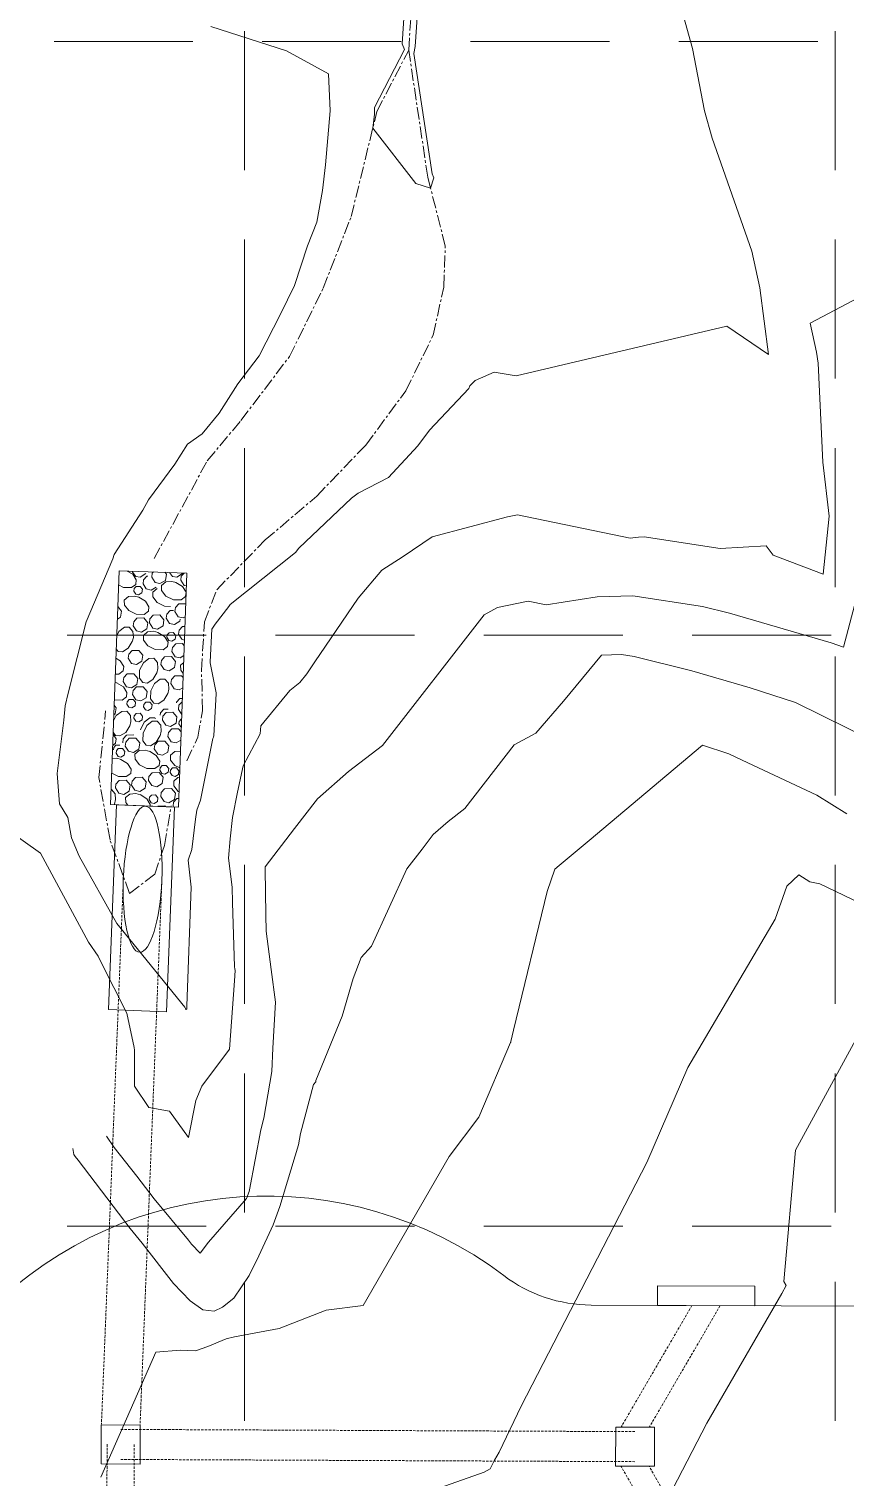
# Model space of a CAD drawing. Extents: x 33353 to 37237, y 80141 to 82571.
# Drawn here: x 36363.5 to 36447.2, y 80542.6 to 80691.1 of the extents above; entities that cross this region are included whole.
import ezdxf

# ---------------------------------------------------------------- set-up
doc = ezdxf.new("R2010")
doc.units = 0
doc.header["$MEASUREMENT"] = 0
doc.linetypes.add('CENTER', pattern=[2, 1.25, -0.25, 0.25, -0.25])
doc.linetypes.add('HIDDEN', pattern=[0.375, 0.25, -0.125])
doc.layers.add('GRID', color=254, linetype='HIDDEN')
for name, color, linetype, lineweight in [('STRM-42', 7, 'Continuous', 0), ('TOPOSHD-27', 7, 'Continuous', 0), ('TOPOSHD-33', 7, 'Continuous', 0), ('TOPOSHD-34', 7, 'Continuous', 0), ('TOPOSHD-43', 7, 'Continuous', 0), ('TOPOSHD-5', 7, 'Continuous', 0), ('TOPOSHD-6', 7, 'Continuous', 0)]:
    doc.layers.add(name, color=color, linetype=linetype, lineweight=lineweight)

# ---------------------------------------------------------------- blocks, each defined once
blk = doc.blocks.new('A$C320A6085')
at = {"layer": 'STRM-42', "color": 1, "linetype": 'Continuous', "lineweight": 0}
for p, q in [((5.07, 24.93), (0, 1.47)), ((11.87, 23.46), (5.07, 24.93)), ((5.89, 24.75), (6.38, 24.32)), ((6.38, 24.32), (6.64, 23.68)), ((6.41, 24.55), (6.43, 24.64)), ((6.65, 24.04), (6.41, 24.55)), ((7.09, 23.91), (6.65, 24.04)), ((7.71, 24.16), (7.09, 23.91)), ((7.37, 23.57), (7.77, 23.88)), ((7.77, 23.88), (7.86, 23.87)), ((7.77, 23.88), (7.86, 23.87)), ((8.25, 23.68), (8.37, 24.07)), ((8.37, 24.07), (8.52, 24.18)), ((9.66, 23.94), (9.78, 23.73)), ((10.36, 23.37), (10.14, 23.83)), ((5.22, 23.16), (4.76, 23.5)), ((6.01, 23), (5.22, 23.16)), ((6.51, 23.24), (6.01, 23)), ((6.19, 22.61), (6.26, 22.85)), ((6.33, 22.26), (6.19, 22.61)), ((6.26, 22.85), (6.5, 23.03)), ((6.5, 23.03), (6.91, 22.97)), ((6.64, 23.68), (6.51, 23.24)), ((6.98, 22.28), (6.61, 22.14)), ((6.8, 0), (11.87, 23.46)), ((6.91, 22.97), (7.11, 22.64)), ((7.11, 22.64), (6.98, 22.28)), ((7.25, 23.18), (7.37, 23.57)), ((7.49, 22.59), (7.25, 23.18)), ((7.96, 22.39), (7.49, 22.59)), ((8.51, 22.59), (7.96, 22.39)), ((8.08, 22.16), (8.58, 22.45)), ((8.49, 23.09), (8.25, 23.68)), ((8.96, 22.89), (8.49, 23.09)), ((9.57, 23.12), (8.96, 22.89)), ((9.01, 22.17), (9.08, 22.67)), ((9.08, 22.67), (9.58, 22.96)), ((9.78, 23.73), (9.57, 23.12)), ((9.58, 22.96), (10.19, 22.9)), ((10.19, 22.9), (10.62, 22.7)), ((10.79, 23.24), (10.36, 23.37)), ((10.59, 22.71), (11.2, 22.18)), ((11.43, 23.5), (10.79, 23.24)), ((11.13, 22.86), (11.25, 23.25)), ((11.37, 22.27), (11.13, 22.86)), ((11.25, 23.25), (11.6, 23.52)), ((11.47, 23.55), (11.43, 23.5)), ((4.29, 21.34), (4.6, 20.81)), ((4.6, 20.81), (4.39, 20.21)), ((4.99, 21.36), (5.06, 21.86)), ((5.32, 20.73), (4.99, 21.36)), ((5.06, 21.86), (5.56, 22.16)), ((5.56, 22.16), (6.17, 22.09)), ((6.17, 22.09), (6.6, 21.89)), ((6.61, 22.14), (6.33, 22.26)), ((6.58, 21.91), (7.18, 21.37)), ((7.18, 21.37), (7.43, 20.73)), ((8.01, 21.67), (8.08, 22.16)), ((8.34, 21.03), (8.01, 21.67)), ((9.03, 20.52), (8.34, 21.03)), ((9.34, 21.53), (9.01, 22.17)), ((10.03, 21.02), (9.34, 21.53)), ((10.82, 20.87), (10.03, 21.02)), ((11.32, 21.11), (10.82, 20.87)), ((11.2, 22.18), (11.46, 21.54)), ((11.46, 21.54), (11.32, 21.11)), ((11.6, 22.18), (11.37, 22.27)), ((4.39, 20.21), (4.02, 20.06)), ((6.01, 20.22), (5.32, 20.73)), ((5.5, 19.11), (5.63, 19.51)), ((5.63, 19.51), (6.02, 19.82)), ((6.8, 20.06), (6.01, 20.22)), ((6.02, 19.82), (6.72, 19.72)), ((6.72, 19.72), (7.03, 19.16)), ((7.31, 20.3), (6.8, 20.06)), ((7.19, 19.12), (7.31, 19.51)), ((7.43, 20.73), (7.31, 20.3)), ((7.31, 19.51), (7.71, 19.82)), ((7.71, 19.82), (8.4, 19.72)), ((8.4, 19.72), (8.72, 19.17)), ((8.98, 19.29), (9.1, 19.68)), ((9.61, 20.4), (9.03, 20.52)), ((9.1, 19.68), (9.5, 19.99)), ((9.5, 19.99), (9.84, 19.94)), ((9.5, 19.99), (9.84, 19.94)), ((9.97, 19.79), (10.1, 20.18)), ((10.22, 19.2), (9.97, 19.79)), ((10.1, 20.18), (10.5, 20.49)), ((10.5, 20.49), (11.19, 20.39)), ((11.19, 20.39), (11.2, 20.36)), ((3.66, 18.4), (3.94, 18.79)), ((3.94, 18.79), (4.58, 19.12)), ((4.58, 19.12), (5.08, 19.05)), ((5.08, 19.05), (5.37, 18.55)), ((5.31, 17.94), (5.11, 17.5)), ((5.37, 18.55), (5.31, 17.94)), ((5.74, 18.53), (5.5, 19.11)), ((6.22, 18.32), (5.74, 18.53)), ((6.82, 18.56), (6.22, 18.32)), ((6.28, 17.46), (6.35, 17.95)), ((6.35, 17.95), (6.85, 18.25)), ((7.03, 19.16), (6.82, 18.56)), ((6.85, 18.25), (7.46, 18.19)), ((7.43, 18.53), (7.19, 19.12)), ((7.9, 18.33), (7.43, 18.53)), ((7.46, 18.19), (7.9, 17.98)), ((7.87, 18), (8.47, 17.47)), ((8.51, 18.56), (7.9, 18.33)), ((8.72, 19.17), (8.51, 18.56)), ((9.22, 18.7), (8.98, 19.29)), ((9.69, 18.5), (9.22, 18.7)), ((10.29, 18.73), (9.69, 18.5)), ((9.93, 17.45), (10.05, 17.84)), ((10.05, 17.84), (10.45, 18.15)), ((10.69, 19), (10.22, 19.2)), ((10.36, 18.92), (10.29, 18.73)), ((10.45, 18.15), (10.72, 18.11)), ((10.45, 18.15), (10.72, 18.11)), ((10.93, 19.09), (10.69, 19)), ((3.52, 16.8), (3.38, 17.1)), ((3.95, 16.67), (3.52, 16.8)), ((4.59, 16.93), (3.95, 16.67)), ((4.54, 16.32), (4.94, 16.63)), ((5.12, 17.53), (4.59, 16.93)), ((4.94, 16.63), (5.63, 16.53)), ((5.63, 16.53), (5.95, 15.98)), ((6.62, 16.82), (6.28, 17.46)), ((7.3, 16.31), (6.62, 16.82)), ((8.6, 16.39), (8.09, 16.15)), ((8.47, 17.47), (8.73, 16.83)), ((8.73, 16.83), (8.6, 16.39)), ((8.7, 17.34), (8.77, 17.57)), ((8.85, 16.98), (8.7, 17.34)), ((8.77, 17.57), (9.01, 17.76)), ((9.13, 16.86), (8.85, 16.98)), ((9.01, 17.76), (9.43, 17.7)), ((9.07, 16.21), (9.47, 16.52)), ((9.49, 17), (9.13, 16.86)), ((9.43, 17.7), (9.62, 17.37)), ((9.47, 16.52), (10.16, 16.42)), ((9.62, 17.37), (9.49, 17)), ((10.17, 16.87), (9.93, 17.45)), ((10.16, 16.42), (10.3, 16.18)), ((10.43, 16.75), (10.17, 16.87)), ((3.17, 16.14), (3.55, 15.8)), ((3.55, 15.8), (3.81, 15.16)), ((3.81, 15.16), (3.68, 14.73)), ((4.42, 15.93), (4.54, 16.32)), ((4.66, 15.35), (4.42, 15.93)), ((5.14, 15.14), (4.66, 15.35)), ((5.74, 15.37), (5.14, 15.14)), ((5.35, 14.51), (5.86, 15.19)), ((5.95, 15.98), (5.74, 15.37)), ((5.86, 15.19), (6.5, 15.53)), ((6.5, 15.53), (7, 15.46)), ((7, 15.46), (7.29, 14.96)), ((7.29, 14.96), (7.23, 14.35)), ((8.09, 16.15), (7.3, 16.31)), ((7.6, 14.71), (7.72, 15.1)), ((7.72, 15.1), (8.12, 15.42)), ((8.12, 15.42), (8.81, 15.31)), ((8.81, 15.31), (9.13, 14.76)), ((8.95, 15.82), (9.07, 16.21)), ((9.19, 15.23), (8.95, 15.82)), ((9.67, 15.03), (9.19, 15.23)), ((10.09, 15.19), (9.67, 15.03)), ((2.65, 13.73), (2.84, 13.64)), ((2.65, 13.73), (2.84, 13.64)), ((2.8, 13.66), (3.41, 13.12)), ((3.18, 14.49), (2.83, 14.56)), ((3.68, 14.73), (3.18, 14.49)), ((3.48, 13.66), (3.61, 14.06)), ((3.73, 13.08), (3.48, 13.66)), ((3.61, 14.06), (4.01, 14.37)), ((4.01, 14.37), (4.7, 14.26)), ((4.7, 14.26), (5.02, 13.71)), ((5.02, 13.71), (4.81, 13.11)), ((5.19, 13.71), (5.35, 14.51)), ((5.44, 13.21), (5.19, 13.71)), ((7.04, 13.94), (6.51, 13.34)), ((7.23, 14.35), (7.02, 13.91)), ((7.84, 14.13), (7.6, 14.71)), ((8.31, 13.92), (7.84, 14.13)), ((8.92, 14.15), (8.31, 13.92)), ((9.13, 14.76), (8.92, 14.15)), ((9.5, 13.78), (9.57, 14.28)), ((9.7, 13.4), (9.5, 13.78)), ((9.57, 14.28), (9.94, 14.49)), ((3.03, 11.81), (2.27, 11.96)), ((3.53, 12.05), (3.03, 11.81)), ((3.41, 13.12), (3.66, 12.48)), ((3.66, 12.48), (3.53, 12.05)), ((4.2, 12.87), (3.73, 13.08)), ((4.81, 13.11), (4.2, 12.87)), ((4.2, 12.18), (4.33, 12.58)), ((4.45, 11.6), (4.2, 12.18)), ((4.33, 12.58), (4.73, 12.89)), ((4.73, 12.89), (5.42, 12.78)), ((5.42, 12.78), (5.73, 12.23)), ((5.87, 13.08), (5.44, 13.21)), ((5.73, 12.23), (5.52, 11.62)), ((6.51, 13.34), (5.87, 13.08)), ((5.94, 11.43), (6.1, 12.22)), ((6.1, 12.22), (6.61, 12.91)), ((6.61, 12.91), (7.25, 13.25)), ((7.25, 13.25), (7.74, 13.17)), ((7.74, 13.17), (8.03, 12.67)), ((7.97, 12.06), (7.77, 11.63)), ((8.03, 12.67), (7.97, 12.06)), ((8.27, 12.6), (8.39, 13)), ((8.51, 12.02), (8.27, 12.6)), ((8.39, 13), (8.79, 13.3)), ((8.98, 11.81), (8.51, 12.02)), ((8.79, 13.3), (9.48, 13.2)), ((9.39, 11.97), (8.98, 11.81)), ((9.48, 13.2), (9.61, 12.98)), ((2.1, 10.54), (1.95, 10.48)), ((2.32, 11.15), (2.1, 10.54)), ((2.15, 11.43), (2.32, 11.15)), ((2.17, 10.35), (2.81, 10.68)), ((2.81, 10.68), (3.31, 10.61)), ((3.31, 10.61), (3.6, 10.11)), ((3.44, 11.32), (3.52, 11.56)), ((3.59, 10.97), (3.44, 11.32)), ((3.52, 11.56), (3.76, 11.74)), ((3.87, 10.85), (3.59, 10.97)), ((3.76, 11.74), (4.17, 11.68)), ((4.24, 10.99), (3.87, 10.85)), ((4.17, 11.68), (4.36, 11.35)), ((4.36, 11.35), (4.24, 10.99)), ((4.92, 11.39), (4.45, 11.6)), ((5.52, 11.62), (4.92, 11.39)), ((5.08, 10.76), (5.15, 10.99)), ((5.22, 10.4), (5.08, 10.76)), ((5.15, 10.99), (5.39, 11.18)), ((5.5, 10.28), (5.22, 10.4)), ((5.39, 11.18), (5.8, 11.12)), ((5.87, 10.42), (5.5, 10.28)), ((5.8, 11.12), (5.99, 10.78)), ((5.99, 10.78), (5.87, 10.42)), ((6.18, 10.93), (5.94, 11.43)), ((6.61, 10.8), (6.18, 10.93)), ((7.26, 11.05), (6.61, 10.8)), ((7.79, 11.66), (7.26, 11.05)), ((8.48, 10.56), (8.5, 10.63)), ((8.5, 10.63), (8.9, 10.94)), ((8.69, 10.26), (9.09, 10.56)), ((8.9, 10.94), (9.16, 10.9)), ((8.9, 10.94), (9.16, 10.9)), ((1.81, 9.87), (2.17, 10.35)), ((3.35, 9.09), (2.82, 8.49)), ((3.54, 9.5), (3.34, 9.06)), ((3.6, 10.11), (3.54, 9.5)), ((3.9, 9.79), (3.98, 10.02)), ((4.05, 9.43), (3.9, 9.79)), ((3.98, 10.02), (4.22, 10.21)), ((4.33, 9.31), (4.05, 9.43)), ((4.22, 10.21), (4.63, 10.15)), ((4.7, 9.45), (4.33, 9.31)), ((4.37, 8.49), (4.88, 9.17)), ((4.63, 10.15), (4.82, 9.81)), ((4.82, 9.81), (4.7, 9.45)), ((4.88, 9.17), (5.52, 9.51)), ((5.07, 8.8), (5.71, 9.14)), ((5.52, 9.51), (6.01, 9.44)), ((5.71, 9.14), (6.2, 9.06)), ((6.01, 9.44), (6.07, 9.35)), ((6.2, 9.06), (6.5, 8.57)), ((6.62, 9.62), (6.68, 9.84)), ((6.68, 9.84), (7.08, 10.15)), ((6.75, 9.07), (6.87, 9.46)), ((6.99, 8.49), (6.75, 9.07)), ((6.87, 9.46), (7.27, 9.77)), ((7.08, 10.15), (7.53, 10.08)), ((7.08, 10.15), (7.53, 10.08)), ((7.27, 9.77), (7.96, 9.67)), ((7.96, 9.67), (8.28, 9.12)), ((8.28, 9.12), (8.07, 8.51)), ((8.57, 9.86), (8.69, 10.26)), ((8.81, 9.27), (8.57, 9.86)), ((8.81, 9.27), (8.81, 9.27)), ((1.6, 7.57), (1.28, 7.41)), ((1.52, 8.52), (1.73, 8)), ((1.75, 8.37), (1.57, 8.73)), ((1.73, 8), (1.6, 7.57)), ((2.18, 8.23), (1.75, 8.37)), ((2.82, 8.49), (2.18, 8.23)), ((2.34, 7.5), (2.46, 7.89)), ((2.35, 7.47), (2.34, 7.5)), ((2.46, 7.89), (2.87, 8.2)), ((2.53, 7.12), (2.65, 7.51)), ((2.65, 7.51), (3.06, 7.83)), ((2.87, 8.2), (3.55, 8.1)), ((3.06, 7.83), (3.74, 7.72)), ((3.55, 8.1), (3.56, 8.08)), ((3.74, 7.72), (4.06, 7.17)), ((4.4, 7.32), (4.56, 8.11)), ((4.56, 8.11), (5.07, 8.8)), ((6.25, 7.54), (5.72, 6.94)), ((6.44, 7.96), (6.23, 7.52)), ((6.5, 8.57), (6.44, 7.96)), ((7.46, 8.28), (6.99, 8.49)), ((7.01, 7.3), (7.13, 7.7)), ((7.13, 7.7), (7.53, 8)), ((8.07, 8.51), (7.46, 8.28)), ((7.53, 8.01), (8.22, 7.91)), ((8.22, 7.91), (8.43, 7.54)), ((8.35, 8.39), (8.43, 8.63)), ((8.5, 8.04), (8.35, 8.39)), ((8.43, 8.63), (8.67, 8.81)), ((8.54, 8.02), (8.5, 8.04)), ((8.67, 8.81), (8.71, 8.8)), ((8.67, 8.81), (8.71, 8.8)), ((1, 6.09), (1.45, 6.04)), ((1.28, 6.93), (1.35, 7.17)), ((1.28, 6.93), (1.28, 6.93)), ((1.35, 7.17), (1.59, 7.36)), ((1.45, 6.04), (1.89, 5.84)), ((1.47, 6.55), (1.55, 6.79)), ((1.62, 6.2), (1.47, 6.55)), ((1.55, 6.79), (1.78, 6.98)), ((1.59, 7.36), (2, 7.3)), ((1.59, 7.36), (2, 7.3)), ((1.9, 6.08), (1.62, 6.2)), ((1.78, 6.98), (2.2, 6.92)), ((2.26, 6.22), (1.9, 6.08)), ((2.2, 6.92), (2.39, 6.59)), ((2.39, 6.59), (2.26, 6.22)), ((2.78, 6.54), (2.53, 7.12)), ((3.24, 6.33), (2.78, 6.54)), ((3.85, 6.56), (3.24, 6.33)), ((3.29, 5.62), (3.36, 6.11)), ((3.36, 6.11), (3.86, 6.4)), ((4.06, 7.17), (3.85, 6.56)), ((3.86, 6.4), (4.47, 6.34)), ((4.65, 6.82), (4.4, 7.32)), ((4.47, 6.34), (4.91, 6.14)), ((5.08, 6.69), (4.65, 6.82)), ((4.88, 6.16), (5.48, 5.62)), ((5.72, 6.94), (5.08, 6.69)), ((5.41, 6.3), (5.54, 6.69)), ((5.66, 5.71), (5.41, 6.3)), ((5.54, 6.69), (5.94, 7)), ((5.94, 7), (6.62, 6.9)), ((6.62, 6.9), (6.95, 6.35)), ((6.95, 6.35), (6.73, 5.74)), ((7.25, 6.72), (7.01, 7.3)), ((7.72, 6.51), (7.25, 6.72)), ((8.26, 6.72), (7.72, 6.51)), ((1.29, 4.16), (0.68, 4.62)), ((1.86, 5.85), (2.46, 5.32)), ((2.46, 5.32), (2.72, 4.68)), ((2.72, 4.68), (2.59, 4.24)), ((3.63, 4.98), (3.29, 5.62)), ((4.32, 4.46), (3.63, 4.98)), ((5.1, 4.31), (4.32, 4.46)), ((5.61, 4.55), (5.1, 4.31)), ((5.48, 5.62), (5.74, 4.98)), ((5.74, 4.98), (5.61, 4.55)), ((6.13, 5.51), (5.66, 5.71)), ((5.67, 4.29), (5.91, 4.47)), ((5.91, 4.47), (6.32, 4.41)), ((6.73, 5.74), (6.13, 5.51)), ((6.86, 4.89), (6.94, 5.39)), ((7.2, 4.25), (6.86, 4.89)), ((6.94, 5.39), (7.43, 5.68)), ((7.43, 5.68), (8.02, 5.62)), ((0.33, 3), (0.36, 2.99)), ((0.36, 2.99), (0.65, 2.49)), ((0.78, 3.06), (0.91, 3.45)), ((1.03, 2.47), (0.78, 3.06)), ((0.91, 3.45), (1.31, 3.76)), ((2.08, 4.01), (1.29, 4.16)), ((1.31, 3.76), (2, 3.66)), ((2, 3.66), (2.32, 3.11)), ((2.59, 4.24), (2.08, 4.01)), ((2.32, 3.11), (2.11, 2.5)), ((2.47, 3.06), (2.59, 3.46)), ((2.71, 2.48), (2.47, 3.06)), ((2.59, 3.46), (2.99, 3.77)), ((2.99, 3.77), (3.68, 3.67)), ((3.68, 3.67), (4, 3.11)), ((4, 3.11), (3.79, 2.51)), ((4.26, 3.23), (4.38, 3.62)), ((4.5, 2.64), (4.26, 3.23)), ((4.38, 3.62), (4.78, 3.93)), ((4.78, 3.93), (5.47, 3.83)), ((5.47, 3.83), (5.79, 3.28)), ((5.79, 3.28), (5.58, 2.67)), ((5.6, 4.05), (5.67, 4.29)), ((5.74, 3.7), (5.6, 4.05)), ((6.03, 3.58), (5.74, 3.7)), ((6.39, 3.72), (6.03, 3.58)), ((6.32, 4.41), (6.52, 4.08)), ((6.52, 4.08), (6.39, 3.72)), ((6.59, 3.63), (6.66, 3.86)), ((6.74, 3.28), (6.59, 3.63)), ((6.66, 3.86), (6.9, 4.05)), ((7.01, 3.15), (6.74, 3.28)), ((6.79, 2.71), (7.28, 3)), ((6.9, 4.05), (7.31, 3.99)), ((7.38, 3.29), (7.01, 3.15)), ((7.65, 3.92), (7.2, 4.25)), ((7.28, 3), (7.45, 2.99)), ((7.31, 3.99), (7.51, 3.66)), ((7.51, 3.66), (7.38, 3.29)), ((0.59, 1.89), (0.39, 1.45)), ((0.65, 2.49), (0.59, 1.89)), ((1.5, 2.27), (1.03, 2.47)), ((2.11, 2.5), (1.5, 2.27)), ((1.56, 1.41), (1.64, 1.9)), ((1.64, 1.9), (2.13, 2.19)), ((2.13, 2.19), (2.74, 2.13)), ((3.18, 2.27), (2.71, 2.48)), ((2.74, 2.13), (3.18, 1.93)), ((3.15, 1.95), (3.75, 1.41)), ((3.79, 2.51), (3.18, 2.27)), ((3.98, 1.28), (4.06, 1.52)), ((4.06, 1.52), (4.29, 1.7)), ((4.29, 1.7), (4.71, 1.64)), ((4.97, 2.44), (4.5, 2.64)), ((4.71, 1.64), (4.9, 1.31)), ((5.58, 2.67), (4.97, 2.44)), ((5.21, 1.39), (5.33, 1.79)), ((5.33, 1.79), (5.73, 2.1)), ((5.73, 2.1), (6.42, 2)), ((6.42, 2), (6.74, 1.45)), ((6.71, 2.22), (6.79, 2.71)), ((7.05, 1.58), (6.71, 2.22)), ((7.13, 1.52), (7.05, 1.58)), ((0, 1.47), (6.8, 0)), ((0.41, 1.48), (0.34, 1.4)), ((0.41, 1.48), (0.34, 1.4)), ((1.72, 1.1), (1.56, 1.41)), ((3.75, 1.41), (4.01, 0.77)), ((4.01, 0.77), (3.96, 0.61)), ((4.13, 0.93), (3.98, 1.28)), ((4.41, 0.81), (4.13, 0.93)), ((4.78, 0.95), (4.41, 0.81)), ((4.73, 0.45), (4.75, 0.47)), ((4.75, 0.47), (5.44, 0.36)), ((4.9, 1.31), (4.78, 0.95)), ((5.45, 0.81), (5.21, 1.39)), ((5.44, 0.36), (5.49, 0.28)), ((5.92, 0.6), (5.45, 0.81)), ((6.53, 0.84), (5.92, 0.6)), ((6.28, 0.2), (6.4, 0.59)), ((6.32, 0.11), (6.28, 0.2)), ((6.4, 0.59), (6.8, 0.9)), ((6.74, 1.45), (6.53, 0.84)), ((6.8, 0.9), (6.99, 0.87)), ((6.8, 0.9), (6.99, 0.87)), ((6.8, 0), (6.8, 0))]:
    blk.add_line(p, q, dxfattribs=at)
at = {"layer": 'STRM-42', "color": 41, "linetype": 'Continuous', "lineweight": 0}
blk.add_line((4.73, 0.45), (4.75, 0.47), dxfattribs=at)
at = {"layer": 'STRM-42', "color": 1, "linetype": 'Continuous', "lineweight": 0}
for points in [[(5.89, 24.75), (6.38, 24.32), (6.64, 23.68), (6.51, 23.24), (6.01, 23), (5.22, 23.16), (4.76, 23.5)], [(7.71, 24.16), (7.09, 23.91), (6.65, 24.04), (6.41, 24.55), (6.43, 24.64)], [(8.51, 22.59), (7.96, 22.39), (7.49, 22.59), (7.25, 23.18), (7.37, 23.57), (7.77, 23.88)], [(9.66, 23.94), (9.78, 23.73), (9.57, 23.12), (8.96, 22.89), (8.49, 23.09), (8.25, 23.68), (8.37, 24.07), (8.52, 24.18)], [(11.47, 23.55), (11.43, 23.5), (10.79, 23.24), (10.36, 23.37), (10.14, 23.83)], [(6.5, 23.03), (6.91, 22.97), (7.11, 22.64), (6.98, 22.28), (6.61, 22.14), (6.33, 22.26), (6.19, 22.61), (6.26, 22.85), (6.5, 23.03)], [(9.61, 20.4), (9.03, 20.52), (8.34, 21.03), (8.01, 21.67), (8.08, 22.16), (8.58, 22.45)], [(10.59, 22.71), (11.2, 22.18), (11.46, 21.54), (11.32, 21.11), (10.82, 20.87), (10.03, 21.02), (9.34, 21.53), (9.01, 22.17), (9.08, 22.67), (9.58, 22.96), (10.19, 22.9), (10.62, 22.7)], [(11.6, 22.18), (11.37, 22.27), (11.13, 22.86), (11.25, 23.25), (11.6, 23.52)], [(4.29, 21.34), (4.6, 20.81), (4.39, 20.21), (4.02, 20.06)], [(6.58, 21.91), (7.18, 21.37), (7.43, 20.73), (7.31, 20.3), (6.8, 20.06), (6.01, 20.22), (5.32, 20.73), (4.99, 21.36), (5.06, 21.86), (5.56, 22.16), (6.17, 22.09), (6.6, 21.89)], [(6.02, 19.82), (6.72, 19.72), (7.03, 19.16), (6.82, 18.56), (6.22, 18.32), (5.74, 18.53), (5.5, 19.11), (5.63, 19.51), (6.02, 19.82)], [(7.71, 19.82), (8.4, 19.72), (8.72, 19.17), (8.51, 18.56), (7.9, 18.33), (7.43, 18.53), (7.19, 19.12), (7.31, 19.51), (7.71, 19.82)], [(10.36, 18.92), (10.29, 18.73), (9.69, 18.5), (9.22, 18.7), (8.98, 19.29), (9.1, 19.68), (9.5, 19.99)], [(10.22, 19.2), (9.97, 19.79), (10.1, 20.18), (10.5, 20.49)], [(10.5, 20.49), (11.19, 20.39), (11.2, 20.36)], [(3.66, 18.4), (3.94, 18.79), (4.58, 19.12), (5.08, 19.05), (5.37, 18.55), (5.31, 17.94), (5.11, 17.5)], [(7.87, 18), (8.47, 17.47), (8.73, 16.83), (8.6, 16.39), (8.09, 16.15), (7.3, 16.31), (6.62, 16.82), (6.28, 17.46), (6.35, 17.95), (6.85, 18.25), (7.46, 18.19), (7.9, 17.98)], [(10.43, 16.75), (10.17, 16.87), (9.93, 17.45), (10.05, 17.84), (10.45, 18.15)], [(10.93, 19.09), (10.69, 19), (10.22, 19.2)], [(5.12, 17.53), (4.59, 16.93), (3.95, 16.67), (3.52, 16.8), (3.38, 17.1)], [(4.94, 16.63), (5.63, 16.53), (5.95, 15.98), (5.74, 15.37), (5.14, 15.14), (4.66, 15.35), (4.42, 15.93), (4.54, 16.32), (4.94, 16.63)], [(9.01, 17.76), (9.43, 17.7), (9.62, 17.37), (9.49, 17), (9.13, 16.86), (8.85, 16.98), (8.7, 17.34), (8.77, 17.57), (9.01, 17.76)], [(10.09, 15.19), (9.67, 15.03), (9.19, 15.23), (8.95, 15.82), (9.07, 16.21), (9.47, 16.52)], [(9.47, 16.52), (10.16, 16.42), (10.3, 16.18)], [(3.17, 16.14), (3.55, 15.8), (3.81, 15.16), (3.68, 14.73), (3.18, 14.49), (2.83, 14.56)], [(7.04, 13.94), (6.51, 13.34), (5.87, 13.08), (5.44, 13.21), (5.19, 13.71), (5.35, 14.51), (5.86, 15.19), (6.5, 15.53), (7, 15.46), (7.29, 14.96), (7.23, 14.35), (7.02, 13.91)], [(8.12, 15.42), (8.81, 15.31), (9.13, 14.76), (8.92, 14.15), (8.31, 13.92), (7.84, 14.13), (7.6, 14.71), (7.72, 15.1), (8.12, 15.42)], [(2.8, 13.66), (3.41, 13.12), (3.66, 12.48), (3.53, 12.05), (3.03, 11.81), (2.27, 11.96)], [(4.01, 14.37), (4.7, 14.26), (5.02, 13.71), (4.81, 13.11), (4.2, 12.87), (3.73, 13.08), (3.48, 13.66), (3.61, 14.06), (4.01, 14.37)], [(9.7, 13.4), (9.5, 13.78), (9.57, 14.28), (9.94, 14.49)], [(4.73, 12.89), (5.42, 12.78), (5.73, 12.23), (5.52, 11.62), (4.92, 11.39), (4.45, 11.6), (4.2, 12.18), (4.33, 12.58), (4.73, 12.89)], [(7.79, 11.66), (7.26, 11.05), (6.61, 10.8), (6.18, 10.93), (5.94, 11.43), (6.1, 12.22), (6.61, 12.91), (7.25, 13.25), (7.74, 13.17), (8.03, 12.67), (7.97, 12.06), (7.77, 11.63)], [(9.39, 11.97), (8.98, 11.81), (8.51, 12.02), (8.27, 12.6), (8.39, 13), (8.79, 13.3)], [(8.79, 13.3), (9.48, 13.2), (9.61, 12.98)], [(1.81, 9.87), (2.17, 10.35), (2.81, 10.68), (3.31, 10.61), (3.6, 10.11), (3.54, 9.5), (3.34, 9.06)], [(2.15, 11.43), (2.32, 11.15), (2.1, 10.54), (1.95, 10.48)], [(3.76, 11.74), (4.17, 11.68), (4.36, 11.35), (4.24, 10.99), (3.87, 10.85), (3.59, 10.97), (3.44, 11.32), (3.52, 11.56), (3.76, 11.74)], [(5.39, 11.18), (5.8, 11.12), (5.99, 10.78), (5.87, 10.42), (5.5, 10.28), (5.22, 10.4), (5.08, 10.76), (5.15, 10.99), (5.39, 11.18)], [(8.48, 10.56), (8.5, 10.63), (8.9, 10.94)], [(8.81, 9.27), (8.81, 9.27), (8.57, 9.86), (8.69, 10.26), (9.09, 10.56)], [(3.35, 9.09), (2.82, 8.49), (2.18, 8.23), (1.75, 8.37), (1.57, 8.73)], [(4.22, 10.21), (4.63, 10.15), (4.82, 9.81), (4.7, 9.45), (4.33, 9.31), (4.05, 9.43), (3.9, 9.79), (3.98, 10.02), (4.22, 10.21)], [(4.37, 8.49), (4.88, 9.17), (5.52, 9.51), (6.01, 9.44), (6.07, 9.35)], [(6.25, 7.54), (5.72, 6.94), (5.08, 6.69), (4.65, 6.82), (4.4, 7.32), (4.56, 8.11), (5.07, 8.8), (5.71, 9.14), (6.2, 9.06), (6.5, 8.57), (6.44, 7.96), (6.23, 7.52)], [(6.62, 9.62), (6.68, 9.84), (7.08, 10.15)], [(7.27, 9.77), (7.96, 9.67), (8.28, 9.12), (8.07, 8.51), (7.46, 8.28), (6.99, 8.49), (6.75, 9.07), (6.87, 9.46), (7.27, 9.77)], [(1.52, 8.52), (1.73, 8), (1.6, 7.57), (1.28, 7.41)], [(2.35, 7.47), (2.34, 7.5), (2.46, 7.89), (2.87, 8.2)], [(3.06, 7.83), (3.74, 7.72), (4.06, 7.17), (3.85, 6.56), (3.24, 6.33), (2.78, 6.54), (2.53, 7.12), (2.65, 7.51), (3.06, 7.83)], [(2.87, 8.2), (3.55, 8.1), (3.56, 8.08)], [(8.26, 6.72), (7.72, 6.51), (7.25, 6.72), (7.01, 7.3), (7.13, 7.7), (7.53, 8)], [(7.53, 8.01), (8.22, 7.91), (8.43, 7.54)], [(8.54, 8.02), (8.5, 8.04), (8.35, 8.39), (8.43, 8.63), (8.67, 8.81)], [(1, 6.09), (1.45, 6.04), (1.89, 5.84)], [(1.28, 6.93), (1.28, 6.93), (1.35, 7.17), (1.59, 7.36)], [(1.78, 6.98), (2.2, 6.92), (2.39, 6.59), (2.26, 6.22), (1.9, 6.08), (1.62, 6.2), (1.47, 6.55), (1.55, 6.79), (1.78, 6.98)], [(4.88, 6.16), (5.48, 5.62), (5.74, 4.98), (5.61, 4.55), (5.1, 4.31), (4.32, 4.46), (3.63, 4.98), (3.29, 5.62), (3.36, 6.11), (3.86, 6.4), (4.47, 6.34), (4.91, 6.14)], [(5.94, 7), (6.62, 6.9), (6.95, 6.35), (6.73, 5.74), (6.13, 5.51), (5.66, 5.71), (5.41, 6.3), (5.54, 6.69), (5.94, 7)], [(1.86, 5.85), (2.46, 5.32), (2.72, 4.68), (2.59, 4.24), (2.08, 4.01), (1.29, 4.16), (0.68, 4.62)], [(5.91, 4.47), (6.32, 4.41), (6.52, 4.08), (6.39, 3.72), (6.03, 3.58), (5.74, 3.7), (5.6, 4.05), (5.67, 4.29), (5.91, 4.47)], [(7.65, 3.92), (7.2, 4.25), (6.86, 4.89), (6.94, 5.39), (7.43, 5.68), (8.02, 5.62)], [(1.31, 3.76), (2, 3.66), (2.32, 3.11), (2.11, 2.5), (1.5, 2.27), (1.03, 2.47), (0.78, 3.06), (0.91, 3.45), (1.31, 3.76)], [(2.99, 3.77), (3.68, 3.67), (4, 3.11), (3.79, 2.51), (3.18, 2.27), (2.71, 2.48), (2.47, 3.06), (2.59, 3.46), (2.99, 3.77)], [(4.78, 3.93), (5.47, 3.83), (5.79, 3.28), (5.58, 2.67), (4.97, 2.44), (4.5, 2.64), (4.26, 3.23), (4.38, 3.62), (4.78, 3.93)], [(6.9, 4.05), (7.31, 3.99), (7.51, 3.66), (7.38, 3.29), (7.01, 3.15), (6.74, 3.28), (6.59, 3.63), (6.66, 3.86), (6.9, 4.05)], [(7.13, 1.52), (7.05, 1.58), (6.71, 2.22), (6.79, 2.71), (7.28, 3), (7.45, 2.99)], [(1.72, 1.1), (1.56, 1.41), (1.64, 1.9), (2.13, 2.19), (2.74, 2.13), (3.18, 1.93)], [(3.15, 1.95), (3.75, 1.41), (4.01, 0.77), (3.96, 0.61)], [(4.29, 1.7), (4.71, 1.64), (4.9, 1.31), (4.78, 0.95), (4.41, 0.81), (4.13, 0.93), (3.98, 1.28), (4.06, 1.52), (4.29, 1.7)], [(5.73, 2.1), (6.42, 2), (6.74, 1.45), (6.53, 0.84), (5.92, 0.6), (5.45, 0.81), (5.21, 1.39), (5.33, 1.79), (5.73, 2.1)], [(4.75, 0.47), (5.44, 0.36), (5.49, 0.28)], [(6.32, 0.11), (6.28, 0.2), (6.4, 0.59), (6.8, 0.9)]]:
    blk.add_lwpolyline(points, dxfattribs=at)
at = {"layer": 'STRM-42', "color": 41, "linetype": 'Continuous', "lineweight": 0}
blk.add_lwpolyline([(0.33, 3), (0.36, 2.99), (0.65, 2.49), (0.59, 1.89), (0.39, 1.45)], dxfattribs=at)

msp = doc.modelspace()

# ---------------------------------------------------------------- linework, layer by layer
at = {"layer": 'GRID', "linetype": 'HIDDEN', "lineweight": 15, "ltscale": 57}
for p, q in [((36385.61, 82507.72), (36385.61, 80386.52)), ((36446.21, 82507.72), (36446.21, 80386.52)), ((33416.3, 80689.78), (37173.39, 80689.78)), ((33417.66, 80628.91), (37174.74, 80628.91)), ((33417.66, 80568.31), (37174.74, 80568.31))]:
    msp.add_line(p, q, dxfattribs=at)
at = {"layer": 'TOPOSHD-27', "color": 7, "linetype": 'Continuous', "lineweight": 0}
msp.add_line((36421.17, 80560.22), (36475.17, 80559.99), dxfattribs=at)
for centre, radius, start, end in [((36387.83, 80530.9), 40.5, 52.9942, 216.4466), ((36421.23, 80575.22), 15, 232.9942, 269.752)]:
    msp.add_arc(centre, radius, start, end, dxfattribs=at)
at = {"layer": 'TOPOSHD-33', "color": 7, "linetype": 'HIDDEN', "lineweight": 0}
for p, q in [((36373.17, 80603.96), (36370.92, 80548.01)), ((36377.12, 80603.8), (36374.88, 80547.85)), ((36431.51, 80560.18), (36424.24, 80547.71)), ((36434.4, 80560.16), (36427.13, 80547.69)), ((36372.9, 80547.47), (36425.68, 80547.24)), ((36371.5, 80545.94), (36371.25, 80488.19)), ((36374.29, 80545.92), (36374.05, 80490.13)), ((36372.89, 80544.39), (36425.67, 80544.16)), ((36431.39, 80531.18), (36424.22, 80543.71)), ((36434.04, 80531.57), (36427.11, 80543.69))]:
    msp.add_line(p, q, dxfattribs=at)
at = {"layer": 'TOPOSHD-34', "color": 5, "linetype": 'CENTER', "lineweight": 0}
for p, q in [((36402.44, 80688.91), (36403.1, 80698.77)), ((36399.18, 80682.61), (36402.44, 80688.91)), ((36404.4, 80675.87), (36402.44, 80688.91)), ((36396.54, 80671.84), (36399.18, 80682.61)), ((36406.2, 80668.82), (36404.4, 80675.87)), ((36393.67, 80664.49), (36396.54, 80671.84)), ((36406.04, 80664.61), (36406.2, 80668.82)), ((36390.2, 80657.47), (36393.67, 80664.49)), ((36404.95, 80659.68), (36406.04, 80664.61)), ((36402.16, 80653.97), (36404.95, 80659.68)), ((36385.23, 80650.92), (36390.2, 80657.47)), ((36398.04, 80648.4), (36402.16, 80653.97)), ((36381.78, 80646.8), (36385.23, 80650.92)), ((36393.01, 80643.17), (36398.04, 80648.4)), ((36376.32, 80636.76), (36381.78, 80646.8)), ((36387.72, 80638.67), (36393.01, 80643.17)), ((36382.75, 80633.57), (36387.72, 80638.67)), ((36381.48, 80630.28), (36382.75, 80633.57)), ((36381.18, 80625.28), (36381.48, 80630.28)), ((36381.29, 80621.14), (36381.18, 80625.28)), ((36370.65, 80614.3), (36371.35, 80621.14)), ((36380.81, 80618.44), (36381.29, 80621.14)), ((36379.68, 80616.02), (36380.81, 80618.44)), ((36371.8, 80607.91), (36370.65, 80614.3)), ((36377.38, 80607.35), (36378.07, 80611.42)), ((36373.8, 80602.43), (36371.8, 80607.91)), ((36376.38, 80604.39), (36377.38, 80607.35)), ((36373.8, 80602.43), (36376.38, 80604.39))]:
    msp.add_line(p, q, dxfattribs=at)
at = {"layer": 'TOPOSHD-43', "color": 7, "linetype": 'Continuous', "lineweight": 0}
for p, q in [((36371.63, 80590.51), (36372.47, 80611.5)), ((36372.47, 80611.5), (36378.42, 80611.26)), ((36377.58, 80590.27), (36378.42, 80611.26)), ((36377.58, 80590.27), (36371.63, 80590.51)), ((36437.96, 80562.15), (36427.96, 80562.19)), ((36427.96, 80562.19), (36427.96, 80560.19)), ((36437.95, 80560.15), (36437.96, 80562.15)), ((36437.96, 80562.15), (36437.96, 80562.15)), ((36427.96, 80560.19), (36437.95, 80560.15)), ((36370.88, 80543.94), (36370.9, 80547.94)), ((36370.9, 80547.94), (36374.9, 80547.92)), ((36374.9, 80547.92), (36374.88, 80543.92)), ((36374.9, 80547.92), (36374.9, 80547.92)), ((36423.67, 80543.71), (36423.68, 80547.71)), ((36423.68, 80547.71), (36427.68, 80547.69)), ((36423.68, 80547.71), (36423.68, 80547.71)), ((36427.68, 80547.69), (36427.67, 80543.69)), ((36374.88, 80543.92), (36370.88, 80543.94)), ((36427.67, 80543.69), (36423.67, 80543.71))]:
    msp.add_line(p, q, dxfattribs=at)
msp.add_ellipse((36375.14, 80603.88), major_axis=(-0.3, -7.49), ratio=0.263893, start_param=4.712389, end_param=10.995564, dxfattribs=at)
at = {"layer": 'TOPOSHD-5', "color": 43, "linetype": 'Continuous', "lineweight": 0}
for p, q in [((36421.79, 80632.83), (36425.44, 80632.96)), ((36425.44, 80632.96), (36432.59, 80631.86)), ((36410.2, 80631.01), (36411.54, 80631.74)), ((36411.54, 80631.74), (36414.7, 80632.39)), ((36414.7, 80632.39), (36416.56, 80632.01)), ((36416.56, 80632.01), (36421.79, 80632.83)), ((36432.59, 80631.86), (36435.37, 80631.17)), ((36447.05, 80627.69), (36448.17, 80631.95)), ((36399.74, 80617.59), (36410.2, 80631.01)), ((36435.37, 80631.17), (36445.8, 80628.14)), ((36445.8, 80628.14), (36447.05, 80627.69)), ((36396.27, 80614.92), (36399.74, 80617.59)), ((36393.08, 80612.13), (36396.27, 80614.92)), ((36390.73, 80609.07), (36393.08, 80612.13)), ((36387.71, 80605.16), (36390.73, 80609.07)), ((36387.7, 80604.95), (36387.71, 80605.16)), ((36387.7, 80604.91), (36387.7, 80604.95)), ((36387.77, 80600.22), (36387.7, 80604.91)), ((36387.82, 80598.57), (36387.77, 80600.22)), ((36388.33, 80594.63), (36387.82, 80598.57)), ((36388.79, 80591.27), (36388.33, 80594.63)), ((36388.51, 80586.57), (36388.79, 80591.27)), ((36388.4, 80584.18), (36388.51, 80586.57)), ((36387.57, 80579.38), (36388.4, 80584.18)), ((36386.11, 80572.05), (36387.26, 80578.19)), ((36387.26, 80578.19), (36387.57, 80579.38)), ((36371.42, 80577.55), (36372.23, 80576.38)), ((36372.23, 80576.38), (36374.56, 80573.44)), ((36374.56, 80573.44), (36376.32, 80571.12)), ((36386.06, 80571.87), (36386.11, 80572.05)), ((36376.32, 80571.12), (36379.86, 80566.86)), ((36381.9, 80566.66), (36385.79, 80571.14)), ((36385.79, 80571.14), (36386.06, 80571.87)), ((36379.86, 80566.86), (36380.15, 80566.47)), ((36380.15, 80566.47), (36381.05, 80565.54)), ((36381.05, 80565.54), (36381.9, 80566.66))]:
    msp.add_line(p, q, dxfattribs=at)
at = {"layer": 'TOPOSHD-6', "color": 5, "linetype": 'Continuous', "lineweight": 0}
for p, q in [((36428.43, 80700.45), (36431.57, 80689.07)), ((36401.77, 80689.54), (36402.37, 80698.55)), ((36403.72, 80698.41), (36403.11, 80689.28)), ((36389.92, 80688.82), (36382.15, 80691.33)), ((36402.01, 80688.96), (36401.77, 80689.54)), ((36394.21, 80686.47), (36389.92, 80688.82)), ((36398.93, 80683.01), (36402.01, 80688.96)), ((36403.11, 80689.28), (36402.98, 80688.56)), ((36402.98, 80688.56), (36404.84, 80676.22)), ((36431.57, 80689.07), (36432.81, 80682.69)), ((36394.4, 80682.66), (36394.21, 80686.47)), ((36393.91, 80677.13), (36394.4, 80682.66)), ((36398.76, 80680.91), (36398.93, 80682.35)), ((36398.95, 80682.61), (36398.93, 80683.01)), ((36398.93, 80682.35), (36398.95, 80682.61)), ((36432.81, 80682.69), (36433.59, 80679.86)), ((36403.16, 80675.23), (36398.76, 80680.91)), ((36433.59, 80679.86), (36437.65, 80668.28)), ((36393.61, 80674.49), (36393.91, 80677.13)), ((36404.84, 80676.22), (36405.02, 80675.8)), ((36393.02, 80671.26), (36393.61, 80674.49)), ((36404.68, 80674.76), (36403.16, 80675.23)), ((36405.02, 80675.8), (36404.68, 80674.76)), ((36392.06, 80668.82), (36393.02, 80671.26)), ((36390.73, 80664.75), (36392.06, 80668.82)), ((36437.65, 80668.28), (36438.46, 80664.53)), ((36389.3, 80661.84), (36390.73, 80664.75)), ((36438.46, 80664.53), (36439.37, 80657.7)), ((36448.62, 80663.52), (36443.65, 80660.92)), ((36387.1, 80657.57), (36389.3, 80661.84)), ((36435.07, 80660.59), (36413.47, 80655.51)), ((36439.37, 80657.7), (36435.07, 80660.59)), ((36443.65, 80660.92), (36444.3, 80657.93)), ((36384.91, 80654.69), (36387.1, 80657.57)), ((36444.3, 80657.93), (36444.45, 80656.8)), ((36444.45, 80656.8), (36444.94, 80646.66)), ((36411.21, 80655.89), (36409.25, 80655.02)), ((36413.47, 80655.51), (36411.21, 80655.89)), ((36382.98, 80651.66), (36384.91, 80654.69)), ((36408.6, 80654.2), (36404.57, 80649.93)), ((36408.73, 80654.48), (36408.6, 80654.2)), ((36409.25, 80655.02), (36408.73, 80654.48)), ((36381.24, 80649.57), (36382.98, 80651.66)), ((36379.76, 80648.48), (36381.24, 80649.57)), ((36404.57, 80649.93), (36403.39, 80648.34)), ((36378.45, 80646.46), (36379.76, 80648.48)), ((36403.39, 80648.34), (36400.38, 80645.07)), ((36375.75, 80642.8), (36378.45, 80646.46)), ((36444.94, 80646.66), (36445.58, 80641.1)), ((36400.38, 80645.07), (36397.27, 80643.48)), ((36397.27, 80643.48), (36396.58, 80642.95)), ((36375.17, 80641.73), (36375.75, 80642.8)), ((36396.58, 80642.95), (36391.16, 80637.83)), ((36372.24, 80637.19), (36375.17, 80641.73)), ((36412.58, 80641.04), (36404.86, 80638.98)), ((36413.62, 80641.25), (36412.58, 80641.04)), ((36425.18, 80638.84), (36413.62, 80641.25)), ((36445.58, 80641.1), (36444.97, 80635.15)), ((36404.86, 80638.98), (36401.88, 80636.96)), ((36426.01, 80638.97), (36425.18, 80638.84)), ((36426.59, 80638.99), (36426.01, 80638.97)), ((36434.41, 80637.79), (36426.59, 80638.99)), ((36390.83, 80637.4), (36384.13, 80632.06)), ((36391.16, 80637.83), (36390.83, 80637.4)), ((36439.13, 80638.07), (36434.41, 80637.79)), ((36439.85, 80637.11), (36439.13, 80638.07)), ((36369.36, 80630.28), (36372.07, 80636.74)), ((36372.07, 80636.74), (36372.24, 80637.19)), ((36401.88, 80636.96), (36399.68, 80635.59)), ((36444.97, 80635.15), (36439.85, 80637.11)), ((36399.68, 80635.59), (36397.25, 80632.71)), ((36383.99, 80631.84), (36382.57, 80630.05)), ((36384.13, 80632.06), (36383.99, 80631.84)), ((36397.25, 80632.71), (36392.81, 80626.19)), ((36367.51, 80622.97), (36369.36, 80630.28)), ((36382.57, 80630.05), (36382.24, 80629.52)), ((36382.24, 80629.52), (36382.08, 80626.18)), ((36382.08, 80626.18), (36382.08, 80626.08)), ((36382.08, 80626.08), (36382.69, 80623)), ((36392.81, 80626.19), (36391.99, 80624.95)), ((36391.29, 80624.06), (36390.24, 80623.25)), ((36391.99, 80624.95), (36391.29, 80624.06)), ((36367.2, 80621.65), (36367.51, 80622.97)), ((36382.69, 80622.88), (36382.44, 80618.61)), ((36382.69, 80623), (36382.69, 80622.88)), ((36390.24, 80623.25), (36387.27, 80619.63)), ((36367.05, 80620.2), (36367.2, 80621.65)), ((36366.37, 80614.73), (36367.05, 80620.2)), ((36387.27, 80619.63), (36387.21, 80618.8)), ((36382.35, 80618.32), (36381.07, 80611.99)), ((36382.41, 80618.46), (36382.35, 80618.32)), ((36382.44, 80618.61), (36382.41, 80618.46)), ((36387.21, 80618.8), (36385.46, 80615.51)), ((36385.46, 80615.51), (36384.87, 80612.81)), ((36366.61, 80611.63), (36366.37, 80614.73)), ((36384.87, 80612.81), (36384.35, 80610.22)), ((36367.48, 80610.22), (36366.61, 80611.63)), ((36380.71, 80610.96), (36380.56, 80610.05)), ((36381.07, 80611.99), (36380.71, 80610.96)), ((36367.85, 80608.13), (36367.48, 80610.22)), ((36380.56, 80610.05), (36380.19, 80606.92)), ((36384.35, 80610.22), (36384.11, 80608.04)), ((36364.67, 80606.55), (36361.34, 80608.9)), ((36368.62, 80606.25), (36367.85, 80608.13)), ((36384.11, 80608.04), (36383.96, 80606.05)), ((36369.6, 80597.44), (36364.67, 80606.55)), ((36372.51, 80599.34), (36368.62, 80606.25)), ((36380.19, 80606.92), (36379.82, 80605.85)), ((36379.82, 80605.85), (36380.11, 80603.06)), ((36383.96, 80606.05), (36384.34, 80603.06)), ((36380.11, 80603.06), (36379.69, 80590.91)), ((36384.34, 80603.06), (36384.36, 80601.5)), ((36384.36, 80601.5), (36384.58, 80594.89)), ((36379.46, 80590.76), (36372.51, 80599.34)), ((36370.58, 80595.98), (36369.6, 80597.44)), ((36370.85, 80595.43), (36370.58, 80595.98)), ((36373.53, 80590.15), (36370.85, 80595.43)), ((36384.63, 80594.52), (36384.56, 80593.47)), ((36384.58, 80594.89), (36384.6, 80594.69)), ((36384.6, 80594.69), (36384.63, 80594.52)), ((36384.56, 80593.47), (36384.05, 80586.46)), ((36374.27, 80586.63), (36373.53, 80590.15)), ((36379.53, 80590.64), (36379.46, 80590.76)), ((36379.55, 80590.59), (36379.53, 80590.64)), ((36379.61, 80590.52), (36379.55, 80590.59)), ((36379.67, 80590.59), (36379.61, 80590.52)), ((36379.68, 80590.69), (36379.67, 80590.59)), ((36379.69, 80590.91), (36379.68, 80590.69)), ((36374.32, 80586.34), (36374.27, 80586.63)), ((36374.31, 80582.79), (36374.32, 80586.34)), ((36384.05, 80586.46), (36381.22, 80582.68)), ((36374.31, 80582.78), (36374.31, 80582.79)), ((36374.31, 80582.65), (36374.31, 80582.78)), ((36375.79, 80580.49), (36374.31, 80582.65)), ((36381.22, 80582.68), (36380.61, 80581.19)), ((36380.61, 80581.19), (36379.85, 80577.39)), ((36377.91, 80580.11), (36375.79, 80580.49)), ((36379.85, 80577.39), (36377.91, 80580.11))]:
    msp.add_line(p, q, dxfattribs=at)
at = {"layer": 'TOPOSHD-6', "color": 43, "linetype": 'Continuous', "lineweight": 0}
for p, q in [((36422.22, 80626.86), (36418.32, 80622.15)), ((36424.28, 80626.93), (36422.22, 80626.86)), ((36425.59, 80626.73), (36424.28, 80626.93)), ((36431.48, 80625.26), (36425.59, 80626.73)), ((36437.49, 80623.52), (36431.48, 80625.26)), ((36442.14, 80622.01), (36437.49, 80623.52)), ((36418.32, 80622.15), (36415.5, 80618.86)), ((36450.23, 80618), (36442.14, 80622.01)), ((36415.5, 80618.86), (36413.28, 80617.65)), ((36413.28, 80617.65), (36408.19, 80611.12)), ((36432.6, 80617.62), (36420.95, 80607.87)), ((36435.3, 80616.75), (36432.6, 80617.62)), ((36436.66, 80616.08), (36435.3, 80616.75)), ((36444.31, 80612.49), (36436.66, 80616.08)), ((36447.38, 80610.6), (36444.31, 80612.49)), ((36408.19, 80611.12), (36406.5, 80609.82)), ((36406.5, 80609.82), (36404.95, 80608.46)), ((36404.95, 80608.46), (36403.81, 80606.97)), ((36420.95, 80607.87), (36417.87, 80605.29)), ((36403.81, 80606.97), (36402.26, 80604.96)), ((36402.26, 80604.96), (36398.64, 80597.02)), ((36417.45, 80604.9), (36416.64, 80602.64)), ((36417.87, 80605.29), (36417.45, 80604.9)), ((36441.25, 80603.17), (36442.47, 80604.32)), ((36442.47, 80604.32), (36443.61, 80603.62)), ((36443.61, 80603.62), (36444.61, 80603.41)), ((36444.61, 80603.41), (36451.88, 80599.91)), ((36416.64, 80602.64), (36413.2, 80588.39)), ((36440.05, 80599.79), (36441.25, 80603.17)), ((36431.1, 80584.59), (36440.05, 80599.79)), ((36397.56, 80595.86), (36396.74, 80593.72)), ((36398.64, 80597.02), (36397.56, 80595.86)), ((36396.74, 80593.72), (36395.62, 80589.83)), ((36395.62, 80589.83), (36392.92, 80583.25)), ((36413.2, 80588.39), (36412.92, 80587.23)), ((36449.31, 80589.25), (36442.14, 80576.11)), ((36412.88, 80587.14), (36409.64, 80579.49)), ((36412.91, 80587.17), (36412.88, 80587.14)), ((36412.92, 80587.23), (36412.91, 80587.17)), ((36426.88, 80574.85), (36431.1, 80584.59)), ((36392.67, 80582.83), (36391.35, 80577.82)), ((36392.9, 80583.1), (36392.67, 80582.83)), ((36392.92, 80583.25), (36392.9, 80583.1)), ((36409.64, 80579.49), (36406.59, 80575.46)), ((36391.13, 80576.65), (36389.21, 80570.34)), ((36391.35, 80577.82), (36391.13, 80576.65)), ((36368.09, 80575.65), (36367.98, 80576.26)), ((36368.23, 80575.46), (36368.09, 80575.65)), ((36368.53, 80575.08), (36368.23, 80575.46)), ((36373.85, 80568.06), (36368.53, 80575.08)), ((36406.59, 80575.46), (36397.78, 80560.19)), ((36442.14, 80576.11), (36440.92, 80562.62)), ((36413.98, 80549.84), (36426.88, 80574.85)), ((36389.21, 80570.34), (36388.52, 80568.46)), ((36375.09, 80566.57), (36373.85, 80568.06)), ((36388.52, 80568.46), (36387.06, 80565.27)), ((36378.32, 80562.42), (36375.09, 80566.57)), ((36387.06, 80565.27), (36386.06, 80563.25)), ((36386.06, 80563.25), (36384.49, 80560.94)), ((36380.01, 80560.66), (36378.32, 80562.42)), ((36441.16, 80562.23), (36440.74, 80561.41)), ((36440.92, 80562.62), (36441.16, 80562.23)), ((36381.31, 80559.72), (36380.01, 80560.66)), ((36384.49, 80560.94), (36383.35, 80560)), ((36397.78, 80560.19), (36393.97, 80559.69)), ((36440.74, 80561.41), (36433.04, 80548.12)), ((36382.5, 80559.59), (36381.31, 80559.72)), ((36383.35, 80560), (36382.5, 80559.59)), ((36393.97, 80559.69), (36389.15, 80557.81)), ((36389.15, 80557.81), (36384.56, 80556.96)), ((36381.84, 80555.96), (36380.57, 80555.54)), ((36383.7, 80556.75), (36381.84, 80555.96)), ((36384.56, 80556.96), (36383.7, 80556.75)), ((36376.49, 80555.39), (36370.87, 80542.56)), ((36379.01, 80555.6), (36376.49, 80555.39)), ((36380.57, 80555.54), (36379.01, 80555.6)), ((36411.72, 80545.13), (36413.98, 80549.84)), ((36433.04, 80548.12), (36424.79, 80532.18)), ((36410.79, 80543.43), (36411.26, 80544.33)), ((36411.26, 80544.33), (36411.72, 80545.13)), ((36399.82, 80539.43), (36410.19, 80543.09)), ((36410.19, 80543.09), (36410.79, 80543.43))]:
    msp.add_line(p, q, dxfattribs=at)

# ---------------------------------------------------------------- block references
at = {"layer": 'STRM-42', "linetype": 'Continuous', "lineweight": 0, "rotation": 10.12222128924268}
msp.add_blockref('A$C320A6085', (36372.12, 80610.09), dxfattribs=at)

doc.saveas('drawing.dxf')
